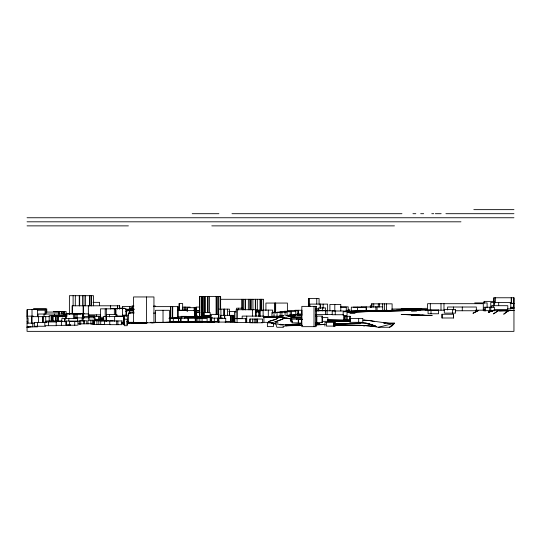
<?xml version="1.0" encoding="UTF-8"?>
<svg xmlns="http://www.w3.org/2000/svg" width="541" height="541" viewBox="0 0 541 541"><rect width="100%" height="100%" fill="white"/><g stroke="black" fill="none" stroke-linecap="round" stroke-linejoin="round"><path stroke-width="0.81" d="M278.108 322.93L274.835 321.963L283.146 318.906L284.424 317.898L278.926 317.249L264.488 317.466M275.2 321.665L274.835 321.963L281.421 319.643L284.424 317.898M127.493 323.971L128.474 323.2L147.105 322.767L136.569 322.909M389.29 327.298L394.511 323.22L384.029 322.889M508.824 310.345L503.698 314.206L508.824 310.385M281.347 317.526L278.926 317.242L276.532 319.028L269.005 321.401L275.619 319.427L278.926 317.242L291.653 318.805M392.969 324.16L394.511 323.187L392.191 325.81L389.872 327.258L378.26 327.258C364.154 324.478 349.445 325.439 335.075 324.979M127.067 324.005L128.474 323.227L126.81 324.215M478.075 310.69L472.949 313.286L478.075 310.737M274.314 323.829L275.139 323.768L275.957 324.444L276.891 327.258L283.43 327.258L282.984 326.663L285.736 325.77L301.925 325.168M378.26 327.298L394.511 323.22L389.29 323.423L368.793 320.502L363.052 320.238M28.531 326.967L27.05 327.258L28.064 327.231M286.838 325.682L285.736 325.81L298.355 325.479M31.182 326.865L27.05 327.258M280.319 324.242L285.29 324.857L301.75 323.714M270.5 316.688L264.008 317.06M283.552 315.775L279.535 316.045L283.579 315.768M291.295 315.18L286.29 315.498L289.658 316.275M288.346 315.626L291.301 315.444L286.243 315.673L291.687 315.444M263.426 317.148L273.205 316.566L270.5 316.695M285.29 324.857L299.991 324.12M297.3 315.139L302.304 315.072M178.178 321.888L178.956 321.848M388.337 323.41L390.913 323.843M351.927 312.238L356.499 312.008M347.356 312.461L377.063 311.061L404.492 310.656M347.356 312.502L372.086 311.433M344.901 311.433L367.021 310.933M291.159 315.153L286.29 315.457L295.839 317.31M301.952 325.148L286.838 325.648M291.7 315.132L294.757 315.058M176.826 321.949L175.791 321.99M365.635 311.555L372.857 311.386L367.921 311.508M291.592 315.18L286.29 315.498L294.973 317.148M78.303 323.897L88.555 323.795M349.858 320.204L345.604 320.346M299.991 325.425L302.453 325.324M315.559 324.837L321.57 324.607A26.266 7.486 1.6 0 1 322.963 324.553M344.529 311.569L382.568 310.588M175.243 322.051L175.791 322.023L151.642 322.707L199.223 321.794L214.506 321.976L172.593 322.26M315.559 323.559L319.853 323.41L315.741 323.471M263.528 317.668L278.926 317.242M196.045 310.608L199.183 310.845M411.444 311.231L416.57 311.055M292.776 315.139L294.257 315.092M375.961 310.771L378.193 310.71M388.979 310.412L394.159 310.27M413.628 310.392L376.184 311.346M418.2 310.27L420.485 310.203M344.232 311.575L349.966 311.413M352.428 311.352L427.579 309.513M384.705 310.534L386.842 310.473M400.712 310.101L396.343 310.209M425.057 310.081L427.343 310.013M427.985 310.034L375.326 311.339M160.204 322.45L157.289 322.524M411.444 308.857L416.57 308.735L406.318 308.965L421.696 308.62L401.192 309.121L421.696 308.607L401.192 309.08M417.517 309.777L389.29 310.446M427.64 309.472L402.903 310.054M151.642 322.707L162.124 322.429M315.335 324.81L322.037 324.627M346.281 310.365L349.939 310.27M374.507 311.346L388.492 311.028M349.939 313.482L355.065 313.361M391.677 309.094L426.822 308.329M151.642 322.666L161.313 322.456M121.319 323.072L124.64 322.997L121.225 323.045M166.148 322.355L175.818 322.152M365.533 311.001L375.826 310.818M508.824 310.622L513.95 310.548L499.309 310.811L513.95 310.527L498.572 310.791M185.489 321.963L195.159 321.787M348.478 309.946L349.939 309.919M369.253 310.892L371.491 310.852M505.896 310.798L508.824 310.75L505.166 310.805M175.467 322.199L199.223 321.8M121.394 322.909L124.369 322.896M344.184 320.38L327.44 320.062M270.128 317.439L270.5 317.432M411.444 314.97L426.822 315.477L401.192 314.422L431.948 315.572L422.426 315.166M350.155 320.272L327.569 320.083L350.649 320.286M510.677 308.512L513.95 308.478L510.204 308.471M322.977 324.58L325.337 324.58M510.697 307.815L513.95 307.788L510.467 307.768M510.596 308.505L513.95 308.478M513.95 310.311L493.446 310.541L488.327 312.177L493.446 310.649L483.201 310.669M301.438 315.045L295.203 315.065M383.704 323.16L385.253 323.146M264.495 322.301L270.311 322.443L273.908 323.775M510.596 307.809L513.95 307.788M473.828 209.638L513.95 209.638M192.204 213.695L218.889 213.695M231.981 213.695L401.949 213.695M412.939 213.695L415.806 213.695M420.682 213.695L423.671 213.695M431.772 213.695L433.726 213.695M435.356 213.695L441.165 213.695M445.919 213.695L513.95 213.695M27.05 217.752L513.95 217.752M27.05 221.81L460.966 221.81M27.05 225.868L128.406 225.868M211.795 225.868L394.443 225.868M220.606 299.288L263.568 299.288L263.568 310.622M93.005 302.345L99.585 302.345L99.585 305.55M474.741 302.919L487.11 302.919L487.11 307.788M511.069 303.285L513.95 303.285M510.143 303.535L513.95 303.474M133.952 306.03L131.903 306.03L131.903 310.088M153.671 306.03L155.47 306.03M153.82 306.625L178.158 306.625L178.158 318.115M340.58 306.862L348.194 306.862L348.194 310.595L345.719 310.595M375.427 306.855L382.717 306.855M361.32 306.963L375.894 306.963L375.894 310.696L366.44 310.696L366.44 306.963M190.134 307.099L183.014 307.099L183.014 310.081M196.018 307.065L199.737 307.065M340.445 307.234L346.281 307.234L346.281 310.967M353.205 307.2L361.746 307.2M510.724 307.268L513.95 307.268M118.898 308.194L124.484 308.194M110.79 308.58L126.006 308.58L126.006 315.782M315.586 308.742L318.845 308.742L318.845 310.987M33.65 308.897L46.769 308.897L46.769 312.143M130.408 308.877L132.2 308.877M132.809 308.952L134.006 308.952M507.566 308.904L510.792 308.904L510.792 302.412L490.768 302.412L490.802 310.933M33.217 309.067L46.019 309.067L46.019 313.936M127.635 309.236L133.931 309.236M126.127 309.33L129.292 309.33M483.187 309.411L484.756 309.411M493.967 309.425L507.796 309.425L507.796 305.692L491.62 305.692L491.62 307.187M315.504 309.54L317.168 309.54L317.168 311.034M125.985 309.675L134.1 309.675M125.911 309.858L133.87 309.858M256.062 310.094L272.65 310.094L272.65 313.34M133.566 310.203L126.445 310.203L126.445 316.093M177.955 310.162L187.402 310.162M444.35 310.182L427.593 310.182L427.593 303.69L483.296 303.69L483.296 310.182L475.762 310.182M37.302 310.236L45.099 310.236L45.099 314.294M294.906 310.264L301.986 310.264M382.649 310.331L388.059 310.331M177.313 310.575L194.53 310.575L194.53 317.303M315.782 310.568L327.623 310.602L327.623 304.11L309.925 304.11L309.925 306.544M375.427 310.588L382.717 310.588L382.649 303.839M256.353 310.676L263.136 310.676L263.136 316.566M287.798 310.723L297.78 310.723L297.78 313.706M315.315 310.764L334.744 310.764M455.184 310.75L476.344 310.75L476.344 307.017L447.617 307.017L447.617 310M196.018 310.798L199.737 310.798M256.008 310.784L260.424 310.784M344.482 311.001L332.215 311.001L332.215 314.734L343.643 314.734M125.586 311.325L127.176 311.325M284.343 311.258L295.792 311.258L295.792 314.99L289.908 314.99M256.109 311.366L259.93 311.366M228.775 311.562L235.795 311.562M53.579 311.569L66.124 311.569L66.124 313.814M53.566 311.751L64.345 311.751L64.345 313.996M279.907 311.731L290.247 311.731L290.247 315.464L287.136 315.464M347.045 311.744L343.183 311.744L343.183 315.477L347.045 315.477L347.038 311.744M236.099 311.988L234.503 311.988L234.503 321.239M46.093 312.069L59.375 312.069L59.375 314.307M134.073 312.096L129.894 312.096L129.894 313.78M256.299 312.049L259.836 312.049L259.836 316.255M277.296 312.13L287.088 312.13L287.088 315.863M272.292 312.272L275.565 312.272M134.121 313.063L128.379 313.063L128.379 322.314L134.121 322.314M153.543 313.104L155.47 313.104M445.128 313.124L455.59 313.124L455.59 309.391L444.317 309.391L444.317 313.124M84.2 313.685L66.367 313.685L66.367 318.73M80.832 314.023L38.08 314.023L38.08 316.458M297.063 313.996L301.77 313.996M218.848 314.375L210.726 314.375L210.726 317.621M315.383 314.497L332.445 314.497M63.169 314.72L66.901 314.72M88.149 314.848L100.579 314.848M122.374 315.166L128.616 315.166M56.954 315.383L67.111 315.383M194.638 315.511L197.147 315.511L197.147 317.006M204.545 315.579L211.545 315.579M56.981 315.707L49.197 315.707L49.197 321.388M88.136 315.775L95.013 315.775M62.33 315.924L51.821 315.924L51.821 320.793M281.962 315.863L283.518 315.863M115.361 316.005L127.331 316.005L127.331 322.497M27.05 316.16L33.353 316.16M315.572 316.1L322.267 316.1L322.267 322.592L315.572 322.592M280.319 316.201L281.922 316.201L281.922 312.468L271.934 312.468L271.934 316.201L280.177 316.208L280.177 312.475L274.023 312.475L274.023 316.208M66.949 316.35L55.513 316.35L55.513 321.219M181.066 316.35L186.74 316.35M189.08 316.478L194.659 316.478M263.406 316.586L272.65 316.586M49.163 316.654L31.689 316.654L31.689 323.383M66.732 316.654L57.995 316.654L57.995 320.712M177.773 316.789L190.966 316.789M202.645 316.816L211.328 316.816M192.109 316.925L184.812 316.925L184.812 318.419M193.59 316.952L203.396 316.952M191.656 317.08L197.661 317.08M294.311 317.073L301.864 317.073M195.267 317.161L203.93 317.161M204.586 317.236L210.206 317.236M192.102 317.337L201.834 317.337M191.954 317.466L198.838 317.466M321.929 317.608L327.887 317.608L327.887 321.34L322.172 321.34M198.243 317.668L212.376 317.675M185.779 317.777L199.541 317.777M27.05 317.98L28.064 317.98L28.064 323.024M74.996 317.892L83.828 317.892M169.847 317.919L178.692 317.919M206.236 317.973L195.585 317.973L195.585 321.706L200.231 321.706M100.342 318.013L103.831 318.013M173.864 318.027L180.572 318.027M301.831 318.074L290.943 318.074L290.943 321.807L292.627 321.807M222.764 318.122L210.185 318.122L210.185 321.854L218.104 321.854L218.104 318.122M100.903 318.25L103.75 318.25M168.9 318.291L178.489 318.277L178.489 322.01L169.306 322.023M100.356 318.399L103.595 318.399M236.836 318.507L242.158 318.507L242.185 316.106L263.92 316.106L263.92 322.598L261.803 322.598M100.552 318.73L103.696 318.73M102.087 319.014L102.952 319.014M124.274 319.21L127.216 319.21L127.216 325.702L124.274 325.702L124.241 316.005M302.304 319.149L292.072 319.149L292.072 322.882L298.253 322.882L298.253 319.149M94.79 319.339L103.189 319.339L103.189 320.833M302.331 319.318L298.605 319.318L298.605 323.051L301.54 323.051L301.54 319.318M104.9 320.177L88.007 320.171L88.007 323.903M108.667 320.793L93.397 320.793L93.397 324.526L104.677 324.526M113.258 320.854L100.714 320.854L100.714 324.586L110.08 324.586M62.046 320.989L46.323 320.989L46.323 322.483M291.423 321.002L290.821 321.002L290.821 317.269L301.323 317.209L301.323 318.703M79.236 321.07L65.792 321.07L65.792 324.803L70.418 324.803M53.309 321.334L61.566 321.334M206.993 321.408L210.963 321.408M27.05 321.543L27.577 321.543M194.76 321.51L196.437 321.51M66.57 321.611L56.196 321.611L56.196 325.344L69.059 325.344M126.513 321.658L128.163 321.658M199.839 321.794L207.108 321.794L207.108 318.061L199.839 318.061L199.839 321.794L198.432 321.767M225.489 321.834L233.739 321.834L233.739 315.342L220.627 315.342L220.627 318.588M56.622 321.956L44.822 321.956L44.822 325.689L56.622 325.689M150.276 322.355L152.373 322.355M153.921 322.355L169.401 322.314L169.401 310.304L155.483 310.304L155.483 322.314M124.241 322.497L123.848 322.497L123.848 316.005M45.39 322.524L34.286 322.524L34.286 326.257L45.667 326.257M251.639 322.598L246.723 322.598L246.723 316.106M152.332 322.761L133.553 322.761L133.553 296.955L153.948 296.955L153.948 322.761M121.833 323.024L123.591 323.024L123.591 316.532L103.203 316.532L103.203 320.59M27.05 323.139L34.326 323.139M68.808 325.013L70.411 325.013M77.12 325.229L69.573 325.229L69.573 321.496L77.911 321.496L77.911 325.229M27.05 326.872L37.532 326.872M126.75 322.896L129.617 322.903M134.81 322.909L127.933 322.93M196.708 317.188L203.964 317.249L196.748 317.154M327.947 321.029L341.973 321.185M327.9 320.928L341.777 321.185M197.58 321.746L202.415 321.787M210.949 321.875L212.343 321.902M235.274 322.138L225.049 322.044M293.864 315.085L295.656 315.112L293.864 315.099M219.125 321.983L207.25 321.841M199.981 312.313L195.822 312.218M360.394 323.68L335.298 323.633C348.952 324.931 363.687 320.15 376.435 326.608L371.491 326.318M367.684 323.822L369.3 323.863L376.435 326.608L365.533 325.614L341.777 325.06M341.777 325.067L335.21 324.918L354.179 325.324M195.903 312.211L199.223 312.306M341.777 321.171L350.135 321.428M327.9 320.921L332.018 321.077M341.973 321.178L350.223 321.523M421.696 315.119L426.822 315.559L411.444 315.045L426.822 315.511M363.633 320.096L368.265 320.4A119.088 78.073 90 0 1 372.898 321.198L374.446 321.557M354.179 325.317L359.954 325.655M363.248 325.838L364.898 325.946M88.555 323.653L93.681 324.052M361.503 322.382L365.533 322.794L376.435 326.608L371.667 324.762M121.4 323.356L122.922 323.525L124.295 324.512M286.189 318.081L291.031 318.642M279.65 324.701L281.117 324.884M283.315 325.155L273.063 323.248M282.578 317.581L290.767 318.953M363.863 320.137L365.479 320.421M270.5 322.531L273.908 323.816L271.487 322.794M271.109 322.659L271.508 322.767M121.407 323.39L124.957 324.539M513.842 297.766L513.7 307.017L513.74 297.766M513.409 297.766L513.409 303.657M511.536 297.766L511.536 303.657M511.218 297.766L511.218 303.657M498.687 302.412L498.687 305.658M495.346 297.766L495.346 302.811M494.575 302.412L494.575 305.658M494.379 310.933L494.379 307.2L484.195 307.254L484.195 310.987M494.224 303.007L494.224 301.384L484.087 301.384L484.087 303.007M493.987 297.766L493.987 301.973M493.865 301.973L493.865 297.766L513.95 297.766L513.95 331.363L27.05 331.363L27.05 309.533L37.613 309.533L37.613 316.735M493.635 302.412L493.635 305.658M493.155 305.692L493.155 307.187M489.747 307.254L489.747 310.987M485.52 307.254L485.52 310.987M484.269 301.384L484.269 303.007M462.278 307.017L462.278 310.75M453.608 307.017L453.608 310M453.48 314.26L453.48 317.993M452.465 309.391L452.465 313.124M443.985 303.69L443.985 310.182M442.105 314.26L442.105 317.993M440.996 303.69L440.996 310.182M431.001 310.04L431.001 313.773M430.311 303.69L430.311 310.182M392.11 310.331L392.11 303.839L371.336 303.839L371.336 307.085M386.436 303.839L386.436 310.331M384.604 303.839L384.604 310.331M379.552 303.839L379.552 307.085M378.281 303.839L378.281 307.085M377.063 306.855L377.063 310.588M373.763 303.839L373.763 307.085M371.978 303.839L371.978 307.085M370.842 307.295L370.842 305.8L370.281 305.8L370.281 307.295M358.676 318.581L358.676 322.314M357.567 307.16L357.567 310.892M349.811 316.302L349.811 320.035M347.254 316.302L347.254 320.035M346.22 316.302L346.22 320.035M345.009 316.302L345.009 320.035M344.137 316.302L344.137 320.035M340.789 310.899L340.789 304.407L329.895 304.407L329.895 310.899M335.251 311.001L335.251 314.734M334.811 304.407L334.811 310.899M334.764 322.362L334.764 326.095M333.973 322.362L333.973 326.095M333.804 322.362L333.804 326.095M327.082 310.764L327.082 314.497M326.406 322.362L326.406 326.095L335.312 326.095L335.312 322.362L324.925 322.362L324.925 326.095M325.628 310.919L325.628 307.937L318.575 307.937L318.575 310.919M325.425 310.764L325.425 314.497M323.146 304.11L323.146 308.167M322.531 307.937L322.531 310.919M322.172 316.1L322.172 322.592M320.63 304.11L320.63 308.167M320.103 304.11L320.103 308.167M319.075 304.049L319.075 298.449L308.39 298.449L308.39 306.456M316.843 316.1L316.843 322.592M316.762 298.449L316.762 304.049M315.944 306.375L315.944 325.817M314.01 306.375L314.01 326.663M309.073 298.449L309.073 306.456M308.958 298.449L308.958 306.456M308.532 298.449L308.532 306.456M301.912 310.764L301.912 314.497M298.51 310.264L298.51 313.996M296.799 318.074L296.799 319.569M291.498 311.258L291.498 314.99M287.393 311.332L287.393 303.061L265.922 303.061L265.922 310.507M285.073 312.13L285.073 315.863M277.019 312.475L277.019 316.208M275.653 303.061L275.653 312.989M275.301 303.061L275.301 312.989M274.591 303.061L274.591 312.157M268.302 310.094L268.302 316.586M261.743 299.288L261.743 310.622M261.58 299.288L261.58 310.622M260.235 299.288L260.235 310.622M260.187 299.288L260.187 310.622M259.944 310.676L259.944 316.566M258.706 312.049L258.706 316.255M257.313 299.288L257.313 310.622M257.381 319.041L257.381 322.774M256.907 319.041L256.907 322.774M256.238 316.12L256.238 309.716L236.113 309.716L236.113 318.527M255.785 319.041L255.785 322.774M255.426 299.288L255.426 316.12M255.325 299.288L255.325 309.81M254.175 319.041L254.175 322.774M252.897 299.288L252.985 309.81M252.532 319.041L252.532 322.774M252.39 309.716L252.39 316.12M250.977 299.288L250.977 309.81M250.889 299.288L250.889 309.81M250.327 319.041L250.327 322.774L262.595 322.774L262.595 319.041L249.624 319.041L249.624 322.774M249.759 299.288L249.759 309.81M248.366 299.288L248.312 309.81M245.465 299.288L245.465 309.81M245.452 318.69L245.452 322.422M245.141 299.288L245.141 309.81M243.626 299.288L243.626 309.81M242.713 309.885L242.713 308.201L236.6 308.201L236.6 309.885M242.415 299.288L242.415 309.006M241.699 299.288L241.699 309.006M238.432 308.201L238.432 309.885M237.343 309.716L237.343 318.527M237.066 318.69L237.066 322.422M233.212 315.342L233.212 321.834M232.414 315.342L232.414 321.834M231.291 315.342L231.291 321.834M230.784 315.342L230.784 321.834M230.398 315.342L230.398 321.834M229.445 315.545L229.445 309.134L218.679 309.134L218.679 318.744M229.391 311.562L229.391 315.768M227.504 309.134L227.504 315.545M224.495 309.134L224.495 315.545M224.461 309.134L224.461 315.545M223.386 309.134L223.386 315.545M220.877 309.134L220.971 318.744M220.633 309.276L220.633 296.596L199.521 296.596L199.521 316.884M220.126 296.596L220.126 309.276M218.895 318.345L218.895 322.078M218.801 314.375L218.801 318.433M218.111 296.596L218.111 314.348M217.982 296.596L217.982 314.348M217.78 318.122L217.78 321.854M216.278 296.596L216.278 314.348M216.231 296.596L216.231 314.348M214.31 318.122L214.31 321.854M211.673 318.122L211.673 321.854M211.091 318.122L211.091 321.854M210.611 318.122L210.611 321.854M210.408 317.628L210.408 316.14L204.079 316.14L204.079 317.628M210.131 315.728L210.131 312.482L203.605 312.482L203.605 317.351M210.07 316.14L210.07 317.628M209.414 296.596L209.462 312.657M209.239 316.14L209.239 317.628M207.974 296.596L207.974 312.657M207.758 296.596L207.758 312.657M207.102 316.14L207.102 317.628M205.377 296.596L205.404 312.657M204.559 296.596L204.559 312.657M204.512 296.596L204.512 312.657M204.349 312.482L204.349 316.539M203.078 296.596L203.078 316.884M202.855 296.596L202.855 316.884M202.057 318.061L202.057 321.794M201.786 296.596L201.786 316.884M201.536 296.596L201.536 316.884M199.839 296.596L199.839 316.884M197.898 317.973L197.898 321.706M196.64 312.509L196.64 315.498M196.545 315.275L196.545 307.707L187.01 307.707L187.01 311.068M196.484 317.973L196.484 321.706M195.774 307.707L195.774 315.275M195.619 307.707L195.619 315.275M194.848 307.707L194.848 315.275M194.699 307.707L194.699 315.275M194.138 307.707L194.138 311.068M188.227 318.196L188.227 321.929M188.085 318.108L188.085 321.841M187.369 307.707L187.369 311.068M187.267 307.707L187.267 311.068M185.631 307.099L185.631 310.081M184.603 307.099L184.603 310.081M182.648 310.027L182.648 303.535L179.003 303.535L179.003 310.027M181.817 316.789L181.817 318.277M180.89 318.196L180.89 321.929M180.843 318.196L180.843 321.929M179.538 303.535L179.538 310.027M177.712 306.625L177.712 318.115M173.289 318.277L173.289 322.01M170.821 306.625L170.821 318.115M170.571 306.625L170.571 318.115M170.523 318.277L170.523 322.01M163.024 310.304L163.024 322.314M146.462 296.955L146.462 322.761M133.221 310.203L133.221 312.725M132.579 306.03L132.579 310.088M130.895 309.682L130.895 306.436L122.347 306.436L122.347 308.87M129.691 310.203L129.691 313.57M129.441 306.436L129.441 309.682M129.245 310.203L129.245 313.57M123.429 316.532L123.429 323.024M122.422 308.58L122.422 316.586M119.689 308.999L119.689 305.793L72.163 305.793L72.163 313.8M119.561 305.793L119.561 308.999M117.911 320.941L117.911 324.674M116.93 316.147L116.93 314.524L106.584 314.524L106.584 316.958M116.707 320.941L116.707 324.674M115.875 308.58L115.875 314.984M115.693 314.443L115.693 308.837L100.518 308.837L100.525 319.751M114.651 316.532L114.651 321.401M114.347 308.837L114.347 314.443M110.607 305.793L110.607 308.999M109.478 314.524L109.478 316.958M106.523 316.532L106.523 321.401M106.32 308.837L106.32 316.843M105.982 316.532L105.982 321.401M105.204 308.837L105.204 316.843M104.508 320.854L104.508 324.586M102.019 319.339L102.019 320.833M101.444 319.339L101.444 320.833M100.768 319.751L100.768 316.505L83.862 316.505L83.862 318.128M99.497 319.339L99.497 320.833M99.05 316.505L99.05 319.751M98.942 316.505L98.942 319.751M98.814 320.793L98.814 324.526M96.9 320.793L96.9 324.526M96.596 314.848L96.596 316.471M95.081 320.184L95.081 317.75L83.125 317.75L83.125 320.996M94.479 316.505L94.479 318.128M94.486 320.793L94.486 324.526M93.924 316.505L93.924 318.128M93.83 320.177L93.83 323.91L90.861 323.903L90.861 320.171M93.512 305.834L93.512 295.69L69.39 295.69L69.39 314.287M92.369 320.177L92.369 323.91M91.402 295.69L91.402 305.834M91.219 295.69L91.219 305.834M89.867 295.69L89.867 305.834M89.536 295.69L89.536 305.834M88.974 317.75L88.974 320.184M88.717 316.397L88.717 313.875L77.147 313.875L77.147 318.074M88.71 316.505L88.71 318.128M88.345 305.793L88.359 313.8M86.79 323.768L86.79 320.779L79.297 320.779L79.297 324.512M85.39 295.69L85.39 305.834M83.97 295.69L83.97 305.834M83.612 313.875L83.612 318.074M82.922 313.875L82.922 318.074M82.604 295.69L82.604 305.834M82.462 313.875L82.462 318.074M82.137 317.892L82.137 321.138M80.737 320.779L80.737 324.512M79.669 295.69L79.669 305.834M79.277 295.69L79.277 305.834M77.62 320.955L77.62 318.521L61.802 318.521L61.802 321.767M75.875 313.685L75.875 318.73M75.327 295.69L75.287 305.834M74.739 321.496L74.739 325.229M74.502 313.685L74.502 318.73M73.366 313.685L73.366 318.73M73.103 295.69L73.103 305.834M72.359 305.793L72.359 313.8M68.808 318.521L68.808 320.955M66.408 321.07L66.408 324.803M65.441 316.654L65.441 319.089M64.934 318.521L64.934 321.767M64.48 318.521L64.48 321.767M64.251 311.751L64.251 313.996M63.425 311.751L63.425 313.996M62.844 311.751L62.844 313.996M62.391 315.383L62.391 317.006M61.41 311.751L61.41 313.996M61.383 321.611L61.383 325.344M58.529 312.069L58.529 314.307M58.11 316.654L58.11 320.712M56.805 316.35L56.805 321.219M55.628 316.35L55.628 321.219M54.526 314.023L54.526 316.458M53.153 315.924L53.153 320.793M52.619 315.924L52.619 320.793M51.145 315.707L51.145 321.388M48.447 321.956L48.447 325.689M45.728 316.654L45.728 322.544M44.024 314.023L44.024 316.458M43.138 316.654L43.138 322.544M42.908 316.654L42.908 322.544M42.509 316.654L42.509 322.544M38.479 316.654L38.479 322.544M37.451 322.524L37.451 326.257M32.73 323.139L32.73 326.872M32.02 309.533L32.02 315.937M31.953 316.16L31.953 322.889M27.577 309.533L27.577 315.937M27.192 310.236L27.192 316.728M178.638 321.888A36.179 0.629 -0.5 0 1 177.347 321.949M268.924 321.428L268.329 321.888L268.924 321.428M498.572 310.453L493.446 313.902L498.572 310.5M493.446 310.541L488.327 312.299L493.446 310.595M176.19 322.111L174.493 322.166L176.19 322.111M299.93 314.362L295.853 314.456L299.93 314.362M147.105 322.801L131.301 322.95L147.105 322.801M316.093 306.375L301.824 306.375L301.824 326.663L316.093 326.663L316.093 306.375M366.088 307.16L351.319 307.16L351.319 310.892L366.088 310.892L366.088 307.16M438.562 310.04L428.066 310.04L428.066 313.773L438.562 313.773L438.562 310.04M453.568 314.26L441.977 314.26L441.977 317.993L453.568 317.993L453.568 314.26M350.189 316.302L343.92 316.302L343.92 320.035L350.189 320.035L350.189 316.302M195.254 318.108L178.679 318.196L178.679 321.929L195.254 321.841L195.254 318.108M225.732 318.345L218.429 318.345L218.429 322.078L225.732 322.078L225.732 318.345M362.795 318.581L349.79 318.581L349.79 322.314L362.795 322.314L362.795 318.581M246.425 318.69L234.835 318.69L234.835 322.422L246.425 322.422L246.425 318.69M121.948 320.941L109.755 320.941L109.755 324.674L121.948 324.674L121.948 320.941M273.415 322.889L267.382 322.889L267.382 326.622L273.415 326.622L273.415 322.889M172.16 322.253L171.517 322.24L172.16 322.253M416.57 314.821L411.444 314.639L416.57 314.835M431.948 315.531L426.822 315.349L431.948 315.572M224.704 318.588L224.704 315.342L224.671 318.588M172.653 318.115L172.653 306.625L172.626 318.115M117.417 308.999L117.417 305.793L117.39 308.999M84.044 323.768L84.044 320.779L84.017 323.768M83.28 313.8L83.28 305.793L83.24 313.8"/></g></svg>
